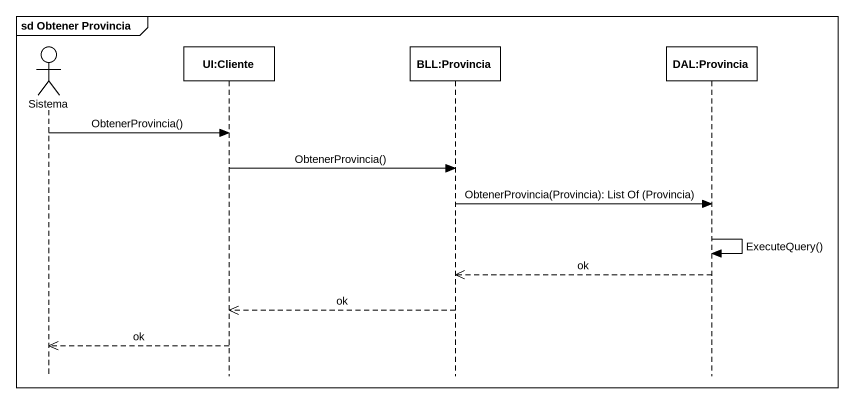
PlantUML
@startuml
mainframe sd Obtener Provincia
hide footbox
actor Sistema
participant "UI:Cliente" as UI_Cliente
participant "BLL:Provincia" as BLL_Provincia
participant "DAL:Provincia" as DAL_Provincia

Sistema -> UI_Cliente : ObtenerProvincia()
UI_Cliente -> BLL_Provincia : ObtenerProvincia()
BLL_Provincia -> DAL_Provincia : ObtenerProvincia(Provincia): List Of (Provincia)
DAL_Provincia -> DAL_Provincia : ExecuteQuery()
DAL_Provincia -->> BLL_Provincia : ok
BLL_Provincia -->> UI_Cliente : ok
UI_Cliente -->> Sistema : ok
@enduml
